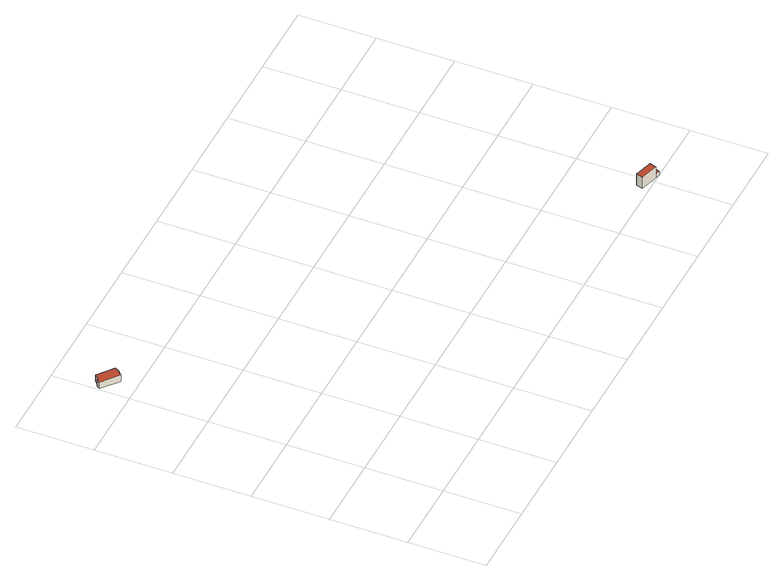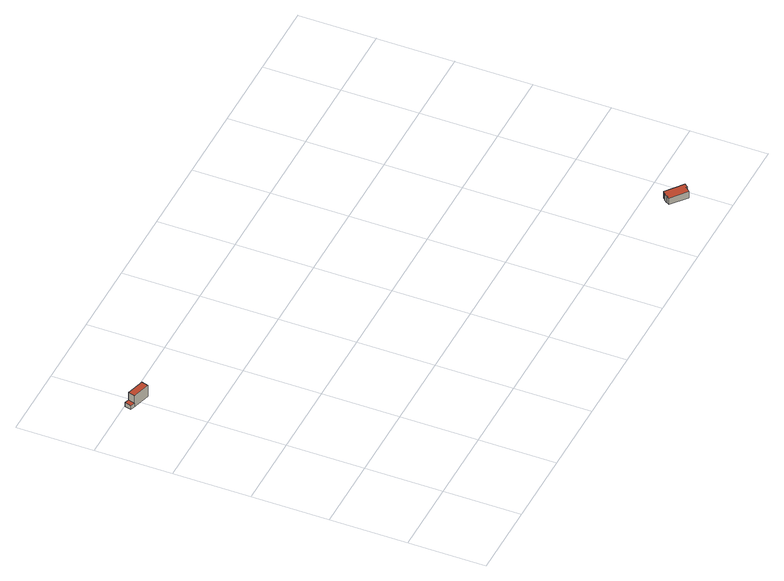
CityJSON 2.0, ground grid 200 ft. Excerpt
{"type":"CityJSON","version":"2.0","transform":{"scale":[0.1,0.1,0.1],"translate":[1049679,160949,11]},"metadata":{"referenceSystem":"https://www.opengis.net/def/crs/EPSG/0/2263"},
"CityObjects":{
"building1":{"type":"Building","attributes":{"name":"Bldg_1210009807","BIN":"4299772"},"geometry":[{"type":"MultiSurface","lod":"2","boundaries":[[[0,1,2,3,4,5,6,7,8,9]],[[10,11,12,13,14,15,16,17,18,19]],[[1,0,19,18]],[[2,1,18,17]],[[3,2,17,16]],[[4,3,16,15]],[[5,4,15,14]],[[6,5,14,13]],[[7,6,13,12]],[[8,7,12,11]],[[9,8,11,10]],[[0,9,10,19]]],"semantics":{"surfaces":[{"type":"RoofSurface","BIN":"4299772"},{"type":"GroundSurface"},{"type":"WallSurface"}],"values":[0,1,2,2,2,2,2,2,2,2,2,2]}}]},
"building2":{"type":"Building","attributes":{"name":"Bldg_1210005489","BIN":"4299670"},"geometry":[{"type":"MultiSurface","lod":"2","boundaries":[[[20,21,22,23]],[[24,25,26,27]],[[28,29,30,31,32,33]],[[24,23,22,25]],[[27,26,33,32]],[[24,27,32,31]],[[20,23,31,30]],[[21,20,30,29]],[[22,21,29,28]],[[26,25,28,33]]],"semantics":{"surfaces":[{"type":"RoofSurface","BIN":"4299670"},{"type":"GroundSurface"},{"type":"WallSurface"}],"values":[0,0,1,2,2,2,2,2,2,2]}}]}
},
"vertices":[
[202,8965,239],[105,8840,239],[75,8864,239],[5,8774,239],[449,8425,239],[494,8483,239],[506,8474,239],[572,8559,239],[565,8565,239],[620,8636,239],[620,8636,43],[565,8565,43],[572,8559,43],[506,8474,43],[494,8483,43],[449,8425,43],[5,8774,43],[75,8864,43],[105,8840,43],[202,8965,43],
[11744,355,342],[11694,175,342],[12162,43,342],[12212,223,342],[12212,223,121],[12162,43,121],[12284,9,121],[12334,188,121],[12162,43,7],[11694,175,7],[11744,355,7],[12212,223,7],[12334,188,7],[12284,9,7]
]}
